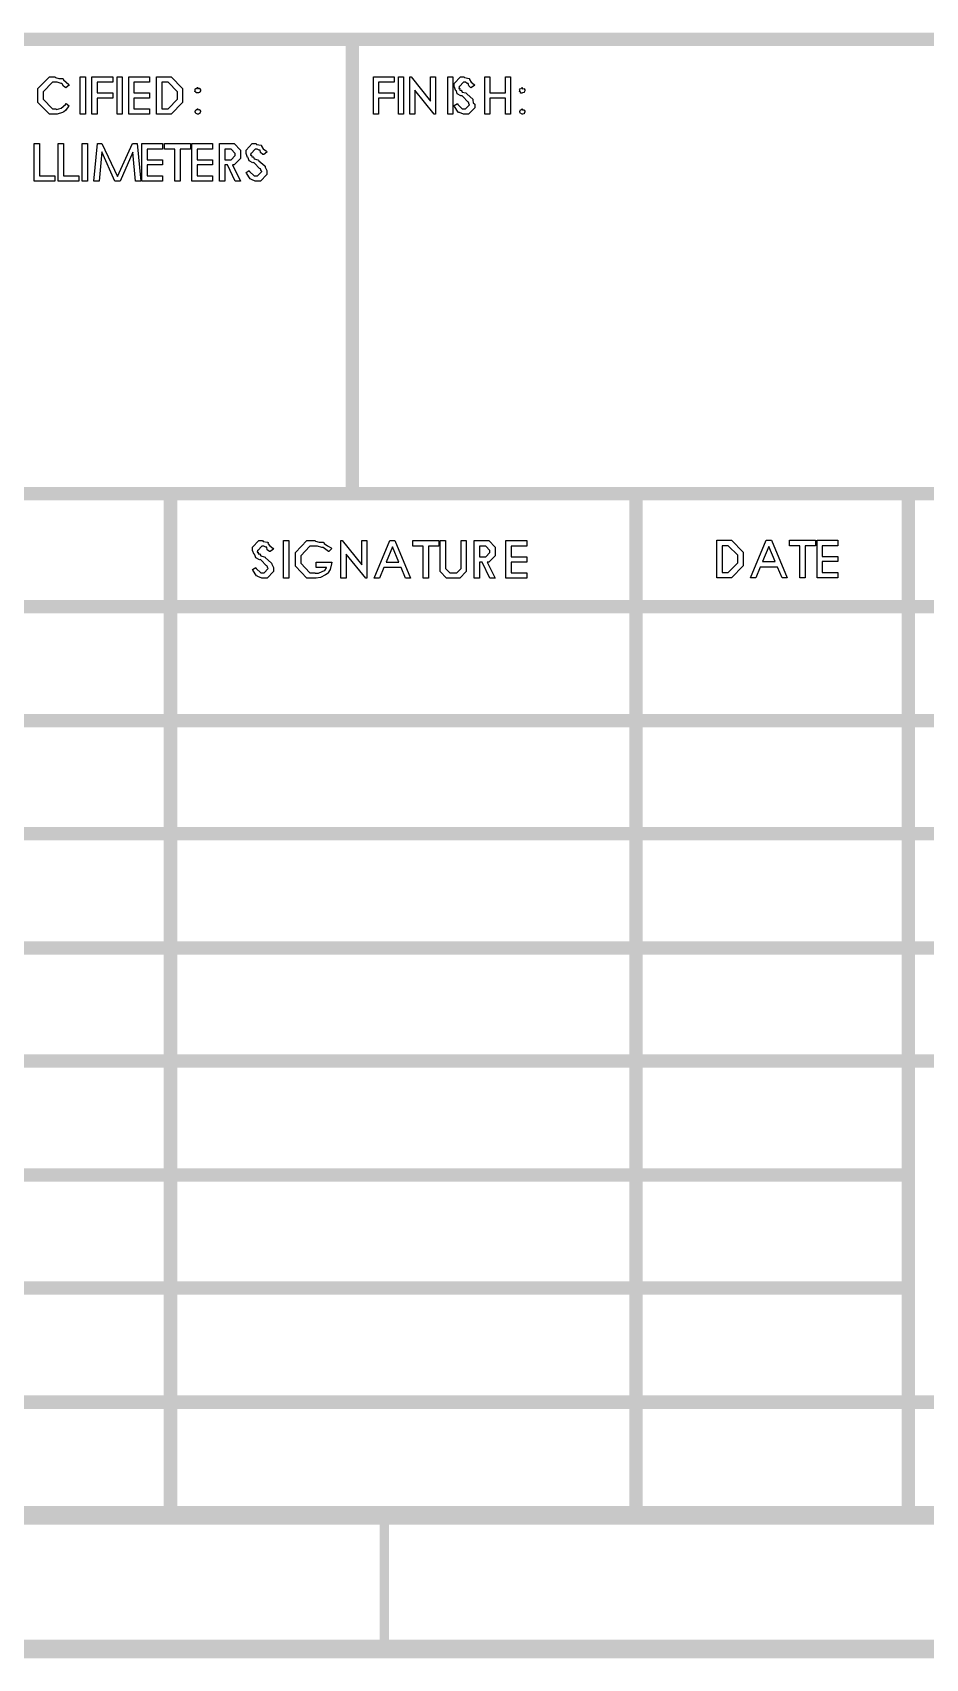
# Model space of a CAD drawing. Extents: x 0.6 to 16.4, y 0.2 to 11.5.
# Drawn here: x 9.913 to 11.229, y 0.182 to 2.578 of the extents above; entities that cross this region are included whole.
import ezdxf

# ---------------------------------------------------------------- set-up
doc = ezdxf.new("R2010")
doc.units = 0
doc.layers.get('0').update_dxf_attribs({"linetype": 'CONTINUOUS'})

msp = doc.modelspace()

# ---------------------------------------------------------------- linework, layer by layer
at = {"color": 254}
for points, const_width in [([(9.05414, 2.56803), (16.1417, 2.56803)], 0.019681), ([(10.3847, 1.8986), (10.3847, 2.56803)], 0.019681), ([(16.1417, 1.8986), (9.05414, 1.8986)], 0.019681), ([(10.1166, 1.8986), (10.1166, 0.393067)], 0.019681), ([(10.8028, 1.8986), (10.8028, 0.393067)], 0.019681), ([(11.2042, 0.393067), (11.2042, 1.8986)], 0.019681), ([(12.9444, 1.73193), (9.05414, 1.73193)], 0.019681), ([(12.9444, 1.56392), (9.05414, 1.56392)], 0.019681), ([(12.9444, 1.39725), (9.05414, 1.39725)], 0.019681), ([(12.9444, 1.22917), (9.05414, 1.22917)], 0.019681), ([(11.2042, 1.0625), (9.05414, 1.0625)], 0.019681), ([(11.2042, 1.0625), (16.1417, 1.0625)], 0.019681), ([(11.2042, 0.894422), (9.05414, 0.894422)], 0.019681), ([(11.2042, 0.727756), (9.05414, 0.727756)], 0.019681), ([(9.05414, 0.559733), (16.1417, 0.559733)], 0.019681), ([(16.1417, 0.393067), (0.786133, 0.393067)], 0.027556), ([(10.432, 0.393067), (10.432, 0.195856)], 0.013778), ([(16.3375, 0.195856), (0.590278, 0.195856)], 0.027556)]:
    msp.add_lwpolyline(points, dxfattribs=dict(at, const_width=const_width))
at = {"color": 0}
for points in [[(9.96729, 2.50006), (9.96294, 2.49681), (9.96213, 2.49658), (9.95888, 2.49881), (9.95688, 2.50233), (9.95622, 2.50265), (9.95546, 2.50271), (9.94949, 2.50461), (9.94754, 2.50461), (9.94276, 2.50461), (9.92888, 2.4905), (9.92888, 2.48508), (9.92888, 2.47944), (9.94276, 2.46533), (9.94775, 2.46533), (9.94874, 2.46468), (9.95529, 2.46631), (9.96192, 2.47185), (9.96294, 2.47314), (9.96729, 2.46989), (9.96593, 2.46815), (9.96181, 2.463), (9.95925, 2.4611), (9.95839, 2.46056), (9.95725, 2.45979), (9.94943, 2.45751), (9.94689, 2.45751), (9.93821, 2.45751), (9.92128, 2.47487), (9.92128, 2.48529), (9.92128, 2.49528), (9.93821, 2.51264), (9.94667, 2.51264), (9.94726, 2.51161), (9.95221, 2.51014), (9.95751, 2.50993), (9.95839, 2.50939), (9.95904, 2.50803), (9.96669, 2.50108), (9.96729, 2.50006)], [(9.98351, 2.51264), (9.9911, 2.51264), (9.9911, 2.45751), (9.98351, 2.45751), (9.98351, 2.51264)], [(10.0008, 2.51264), (10.0314, 2.51264), (10.0314, 2.50461), (10.0084, 2.50461), (10.0084, 2.48899), (10.0314, 2.48899), (10.0314, 2.48118), (10.0084, 2.48118), (10.0084, 2.45751), (10.0008, 2.45751), (10.0008, 2.51264)], [(10.0379, 2.51264), (10.0455, 2.51264), (10.0455, 2.45751), (10.0379, 2.45751), (10.0379, 2.51264)], [(10.0552, 2.51264), (10.0858, 2.51264), (10.0858, 2.50461), (10.0628, 2.50461), (10.0628, 2.48899), (10.0858, 2.48899), (10.0858, 2.48118), (10.0628, 2.48118), (10.0628, 2.46533), (10.0858, 2.46533), (10.0858, 2.45751), (10.0552, 2.45751), (10.0552, 2.51264)], [(10.0962, 2.45751), (10.0962, 2.51264), (10.1058, 2.51264), (10.1177, 2.51264), (10.1344, 2.49528), (10.1344, 2.48421), (10.1344, 2.47487), (10.1177, 2.45751), (10.1108, 2.45751), (10.0962, 2.45751)], [(10.1038, 2.46533), (10.108, 2.46533), (10.1132, 2.46533), (10.1268, 2.47944), (10.1268, 2.48443), (10.1268, 2.4905), (10.1132, 2.50461), (10.1064, 2.50461), (10.1038, 2.50461), (10.1038, 2.46533)], [(10.1571, 2.49681), (10.1569, 2.49653), (10.1571, 2.49507), (10.1595, 2.49571), (10.1597, 2.4955), (10.1598, 2.49485), (10.1608, 2.49337), (10.1608, 2.49289), (10.1607, 2.49219), (10.1599, 2.49029), (10.1597, 2.49007), (10.1596, 2.48964), (10.1577, 2.48899), (10.1571, 2.48899), (10.1564, 2.48882), (10.1542, 2.48882), (10.1544, 2.48996), (10.1543, 2.49007), (10.1539, 2.49001), (10.1523, 2.49083), (10.1532, 2.4924), (10.1532, 2.49289), (10.1531, 2.49289), (10.1525, 2.49337), (10.1541, 2.49533), (10.1543, 2.4955), (10.1543, 2.4955), (10.1545, 2.49522), (10.1565, 2.49681), (10.1571, 2.49681)], [(10.4159, 2.51253), (10.4461, 2.51253), (10.4461, 2.5045), (10.4233, 2.5045), (10.4233, 2.48888), (10.4461, 2.48888), (10.4461, 2.48107), (10.4233, 2.48107), (10.4233, 2.45742), (10.4159, 2.45742), (10.4159, 2.51253)], [(10.4525, 2.51253), (10.4599, 2.51253), (10.4599, 2.45742), (10.4525, 2.45742), (10.4525, 2.51253)], [(10.4696, 2.45742), (10.4696, 2.51253), (10.4711, 2.51253), (10.4997, 2.47672), (10.4997, 2.51253), (10.5071, 2.51253), (10.5071, 2.45742), (10.5054, 2.45742), (10.4769, 2.49278), (10.4769, 2.45742), (10.4696, 2.45742)], [(10.5254, 2.51253), (10.5328, 2.51253), (10.5328, 2.45742), (10.5254, 2.45742), (10.5254, 2.51253)], [(10.5349, 2.47021), (10.5397, 2.47304), (10.5399, 2.47163), (10.5467, 2.46522), (10.549, 2.46522), (10.5516, 2.46522), (10.5575, 2.47151), (10.5575, 2.47174), (10.5568, 2.472), (10.556, 2.47515), (10.5557, 2.47542), (10.5547, 2.47569), (10.5475, 2.48367), (10.5464, 2.48454), (10.5447, 2.48438), (10.5393, 2.48736), (10.5381, 2.49175), (10.5379, 2.49214), (10.5372, 2.49219), (10.5349, 2.49821), (10.5349, 2.50017), (10.5349, 2.50299), (10.544, 2.51253), (10.5494, 2.51253), (10.55, 2.51144), (10.5566, 2.51019), (10.5572, 2.50971), (10.5571, 2.50857), (10.5599, 2.50472), (10.5643, 2.50136), (10.5651, 2.50017), (10.5605, 2.49669), (10.5595, 2.49658), (10.5561, 2.49924), (10.5554, 2.50276), (10.5551, 2.50299), (10.5541, 2.50293), (10.5512, 2.5045), (10.5503, 2.5045), (10.5483, 2.5045), (10.5425, 2.49821), (10.5425, 2.49864), (10.5421, 2.49794), (10.5417, 2.49544), (10.5431, 2.49571), (10.5431, 2.49561), (10.5428, 2.49511), (10.543, 2.49289), (10.5454, 2.49289), (10.5457, 2.49257), (10.5455, 2.4924), (10.5467, 2.49013), (10.5519, 2.48882), (10.5529, 2.48822), (10.5537, 2.48714), (10.562, 2.47976), (10.5624, 2.47911), (10.562, 2.47825), (10.5627, 2.47439), (10.5651, 2.47228), (10.5651, 2.47151), (10.5651, 2.46696), (10.5559, 2.45742), (10.5505, 2.45742), (10.5483, 2.45742), (10.5425, 2.45979), (10.5418, 2.46024), (10.5406, 2.4605), (10.5354, 2.46907), (10.5349, 2.47021)], [(10.5801, 2.51253), (10.5875, 2.51253), (10.5875, 2.48888), (10.6102, 2.48888), (10.6102, 2.51253), (10.6176, 2.51253), (10.6176, 2.45742), (10.6102, 2.45742), (10.6102, 2.48107), (10.5875, 2.48107), (10.5875, 2.45742), (10.5801, 2.45742), (10.5801, 2.51253)], [(10.6353, 2.49669), (10.6351, 2.49642), (10.6352, 2.49496), (10.6377, 2.49561), (10.6379, 2.49539), (10.638, 2.49474), (10.639, 2.49328), (10.639, 2.49278), (10.6389, 2.49208), (10.6381, 2.49018), (10.6379, 2.48996), (10.6378, 2.48953), (10.6359, 2.48888), (10.6353, 2.48888), (10.6346, 2.48872), (10.6324, 2.48872), (10.6328, 2.48986), (10.6327, 2.48996), (10.6323, 2.4899), (10.6308, 2.49072), (10.6316, 2.49229), (10.6316, 2.49278), (10.6315, 2.49278), (10.6309, 2.49328), (10.6325, 2.49522), (10.6327, 2.49539), (10.6327, 2.49539), (10.6328, 2.49511), (10.6347, 2.49669), (10.6353, 2.49669)], [(10.1571, 2.46533), (10.157, 2.46522), (10.1571, 2.46403), (10.1595, 2.46425), (10.1597, 2.46403), (10.1598, 2.46338), (10.1608, 2.46192), (10.1608, 2.46143), (10.1607, 2.46089), (10.1599, 2.45882), (10.1597, 2.45861), (10.1595, 2.45833), (10.1577, 2.45751), (10.1571, 2.45751), (10.1564, 2.45751), (10.1545, 2.45844), (10.1543, 2.45861), (10.1539, 2.45865), (10.1532, 2.46078), (10.1532, 2.46143), (10.1532, 2.46143), (10.1541, 2.46386), (10.1543, 2.46403), (10.1543, 2.46403), (10.1545, 2.46419), (10.1565, 2.46533), (10.1571, 2.46533)], [(10.6353, 2.46522), (10.6351, 2.46511), (10.6352, 2.46392), (10.6377, 2.46414), (10.6379, 2.46392), (10.6381, 2.46326), (10.639, 2.46181), (10.639, 2.46132), (10.6389, 2.46078), (10.6381, 2.45871), (10.6379, 2.4585), (10.6377, 2.45822), (10.6359, 2.45742), (10.6353, 2.45742), (10.6347, 2.45742), (10.6329, 2.45833), (10.6327, 2.4585), (10.6323, 2.45856), (10.6316, 2.46067), (10.6316, 2.46132), (10.6316, 2.46132), (10.6325, 2.46376), (10.6327, 2.46392), (10.6327, 2.46392), (10.6328, 2.46408), (10.6347, 2.46522), (10.6353, 2.46522)], [(9.91558, 2.41417), (9.92339, 2.41417), (9.92339, 2.36686), (9.94618, 2.36686), (9.94618, 2.35906), (9.91558, 2.35906), (9.91558, 2.41417)], [(9.95101, 2.41417), (9.95882, 2.41417), (9.95882, 2.36686), (9.98161, 2.36686), (9.98161, 2.35906), (9.95101, 2.35906), (9.95101, 2.41417)], [(9.98643, 2.41417), (9.99425, 2.41417), (9.99425, 2.35906), (9.98643, 2.35906), (9.98643, 2.41417)], [(10.0038, 2.35906), (10.0092, 2.41417), (10.0155, 2.41417), (10.0383, 2.36556), (10.0608, 2.41417), (10.0675, 2.41417), (10.0727, 2.35906), (10.0652, 2.35906), (10.0612, 2.40158), (10.0424, 2.35906), (10.0346, 2.35906), (10.0153, 2.40224), (10.0116, 2.35906), (10.0038, 2.35906)], [(10.0742, 2.41417), (10.1048, 2.41417), (10.1048, 2.40614), (10.082, 2.40614), (10.082, 2.39051), (10.1048, 2.39051), (10.1048, 2.38271), (10.082, 2.38271), (10.082, 2.36686), (10.1048, 2.36686), (10.1048, 2.35906), (10.0742, 2.35906), (10.0742, 2.41417)], [(10.1077, 2.40614), (10.1077, 2.41417), (10.1459, 2.41417), (10.1459, 2.40614), (10.1307, 2.40614), (10.1307, 2.35906), (10.1231, 2.35906), (10.1231, 2.40614), (10.1077, 2.40614)], [(10.1479, 2.41417), (10.1785, 2.41417), (10.1785, 2.40614), (10.1558, 2.40614), (10.1558, 2.39051), (10.1785, 2.39051), (10.1785, 2.38271), (10.1558, 2.38271), (10.1558, 2.36686), (10.1785, 2.36686), (10.1785, 2.35906), (10.1479, 2.35906), (10.1479, 2.41417)], [(10.189, 2.41417), (10.1988, 2.41417), (10.2105, 2.41417), (10.2196, 2.40462), (10.2196, 2.39854), (10.2196, 2.39204), (10.2105, 2.38271), (10.2081, 2.38271), (10.2196, 2.35906), (10.212, 2.35906), (10.2005, 2.38271), (10.1968, 2.38271), (10.1968, 2.35906), (10.189, 2.35906), (10.189, 2.41417)], [(10.1968, 2.40614), (10.1968, 2.39051), (10.2029, 2.39031), (10.2059, 2.39031), (10.212, 2.3966), (10.212, 2.39854), (10.212, 2.39985), (10.2059, 2.40614), (10.2031, 2.40614), (10.1968, 2.40614)], [(10.228, 2.37185), (10.2328, 2.37468), (10.233, 2.37326), (10.24, 2.36686), (10.2423, 2.36686), (10.2449, 2.36686), (10.251, 2.37315), (10.251, 2.37337), (10.2502, 2.37364), (10.2493, 2.37679), (10.249, 2.37706), (10.248, 2.37733), (10.2406, 2.38531), (10.2395, 2.38618), (10.2378, 2.38601), (10.2325, 2.389), (10.2313, 2.39339), (10.231, 2.39378), (10.2303, 2.39382), (10.228, 2.39985), (10.228, 2.40181), (10.228, 2.40462), (10.2371, 2.41417), (10.2427, 2.41417), (10.2434, 2.41308), (10.2501, 2.41183), (10.2508, 2.41135), (10.2507, 2.41021), (10.2534, 2.40636), (10.2579, 2.403), (10.2586, 2.40181), (10.254, 2.39833), (10.2529, 2.39822), (10.2494, 2.40088), (10.2487, 2.4044), (10.2484, 2.40462), (10.2474, 2.40457), (10.2445, 2.40614), (10.2436, 2.40614), (10.2416, 2.40614), (10.2356, 2.39985), (10.2356, 2.40028), (10.2352, 2.39958), (10.2347, 2.39708), (10.2362, 2.39735), (10.2362, 2.39725), (10.2359, 2.39675), (10.2363, 2.39453), (10.2387, 2.39453), (10.239, 2.39421), (10.2388, 2.39404), (10.24, 2.39176), (10.2452, 2.39046), (10.2462, 2.38986), (10.247, 2.38878), (10.2555, 2.3814), (10.256, 2.38075), (10.2563, 2.3795), (10.2586, 2.37478), (10.2586, 2.37315), (10.2586, 2.3686), (10.2495, 2.35906), (10.2438, 2.35906), (10.2416, 2.35906), (10.2358, 2.36143), (10.2351, 2.36187), (10.2339, 2.36214), (10.2285, 2.37071), (10.228, 2.37185)], [(10.2376, 1.78683), (10.2424, 1.78965), (10.2427, 1.78825), (10.2496, 1.78185), (10.252, 1.78185), (10.2546, 1.78185), (10.2606, 1.78814), (10.2606, 1.78836), (10.2599, 1.78863), (10.259, 1.79178), (10.2587, 1.79204), (10.2577, 1.79232), (10.2504, 1.80029), (10.2493, 1.80117), (10.2477, 1.801), (10.2422, 1.80399), (10.2409, 1.80838), (10.2407, 1.80875), (10.2399, 1.80881), (10.2376, 1.81483), (10.2376, 1.81679), (10.2376, 1.81961), (10.247, 1.82915), (10.2524, 1.82915), (10.253, 1.82807), (10.2598, 1.82682), (10.2604, 1.82633), (10.2603, 1.82519), (10.2631, 1.82135), (10.2675, 1.81799), (10.2682, 1.81679), (10.2637, 1.81332), (10.2626, 1.81321), (10.2591, 1.81586), (10.2584, 1.81939), (10.258, 1.81961), (10.2571, 1.81956), (10.2542, 1.82113), (10.2533, 1.82113), (10.2513, 1.82113), (10.2452, 1.81483), (10.2452, 1.81526), (10.2448, 1.81456), (10.2444, 1.81207), (10.2458, 1.81233), (10.2459, 1.81222), (10.2456, 1.81174), (10.246, 1.80951), (10.2484, 1.80951), (10.2487, 1.80919), (10.2485, 1.80903), (10.2496, 1.80675), (10.2548, 1.80544), (10.2559, 1.80485), (10.2567, 1.80376), (10.2652, 1.79639), (10.2656, 1.79574), (10.266, 1.79449), (10.2682, 1.78976), (10.2682, 1.78814), (10.2682, 1.78358), (10.2591, 1.77403), (10.2535, 1.77403), (10.2513, 1.77403), (10.2454, 1.77642), (10.2448, 1.77686), (10.2435, 1.77713), (10.2382, 1.78569), (10.2376, 1.78683)], [(10.2834, 1.82915), (10.2912, 1.82915), (10.2912, 1.77403), (10.2834, 1.77403), (10.2834, 1.82915)], [(10.3545, 1.81743), (10.3502, 1.81332), (10.3494, 1.81304), (10.3417, 1.81885), (10.3409, 1.81917), (10.3395, 1.81922), (10.3332, 1.82113), (10.3311, 1.82113), (10.3222, 1.82113), (10.3085, 1.80701), (10.3085, 1.80181), (10.3085, 1.79596), (10.3222, 1.78185), (10.3294, 1.78185), (10.3298, 1.78119), (10.3347, 1.78142), (10.3403, 1.78369), (10.3411, 1.78401), (10.3412, 1.78396), (10.3441, 1.78537), (10.3466, 1.78911), (10.3467, 1.78965), (10.3315, 1.78965), (10.3315, 1.79769), (10.3545, 1.79769), (10.354, 1.79508), (10.3519, 1.78674), (10.3485, 1.78142), (10.3474, 1.78033), (10.3452, 1.77875), (10.3378, 1.77485), (10.3313, 1.77403), (10.3292, 1.77403), (10.3177, 1.77403), (10.3007, 1.79139), (10.3007, 1.8016), (10.3007, 1.81179), (10.3177, 1.82915), (10.33, 1.82915), (10.3303, 1.82824), (10.3355, 1.82676), (10.3418, 1.82682), (10.3428, 1.82633), (10.3432, 1.82497), (10.3478, 1.8214), (10.3536, 1.81847), (10.3545, 1.81743)], [(10.3677, 1.77403), (10.3677, 1.82915), (10.3694, 1.82915), (10.3985, 1.79335), (10.3985, 1.82915), (10.4061, 1.82915), (10.4061, 1.77403), (10.4043, 1.77403), (10.3755, 1.8094), (10.3755, 1.77403), (10.3677, 1.77403)], [(10.4475, 1.82915), (10.4705, 1.77403), (10.4631, 1.77403), (10.4564, 1.78965), (10.431, 1.78965), (10.4245, 1.77403), (10.4169, 1.77403), (10.4399, 1.82915), (10.4475, 1.82915)], [(10.4737, 1.82113), (10.4737, 1.82915), (10.5121, 1.82915), (10.5121, 1.82113), (10.4967, 1.82113), (10.4967, 1.77403), (10.4891, 1.77403), (10.4891, 1.82113), (10.4737, 1.82113)], [(10.514, 1.82915), (10.5218, 1.82915), (10.5218, 1.79856), (10.5217, 1.79715), (10.5217, 1.79269), (10.522, 1.79183), (10.522, 1.79161), (10.522, 1.78814), (10.5281, 1.78185), (10.5335, 1.78185), (10.5387, 1.78185), (10.5448, 1.78814), (10.5448, 1.79856), (10.5448, 1.82915), (10.5524, 1.82915), (10.5524, 1.7966), (10.5524, 1.78358), (10.5431, 1.77403), (10.5337, 1.77403), (10.5235, 1.77403), (10.514, 1.78358), (10.514, 1.7966), (10.514, 1.82915)], [(10.5643, 1.82915), (10.5743, 1.82915), (10.5858, 1.82915), (10.5951, 1.81961), (10.5951, 1.81353), (10.5951, 1.80701), (10.5858, 1.79769), (10.5836, 1.79769), (10.5951, 1.77403), (10.5873, 1.77403), (10.5758, 1.79769), (10.5721, 1.79769), (10.5721, 1.77403), (10.5643, 1.77403), (10.5643, 1.82915)], [(10.5721, 1.82113), (10.5721, 1.8055), (10.5782, 1.80528), (10.5812, 1.80528), (10.5873, 1.81158), (10.5873, 1.81353), (10.5873, 1.81483), (10.5812, 1.82113), (10.5784, 1.82113), (10.5721, 1.82113)], [(10.6109, 1.82915), (10.6417, 1.82915), (10.6417, 1.82113), (10.6187, 1.82113), (10.6187, 1.8055), (10.6417, 1.8055), (10.6417, 1.79769), (10.6187, 1.79769), (10.6187, 1.78185), (10.6417, 1.78185), (10.6417, 1.77403), (10.6109, 1.77403), (10.6109, 1.82915)], [(10.9219, 1.77458), (10.9219, 1.82969), (10.9314, 1.82969), (10.9434, 1.82969), (10.9605, 1.81233), (10.9605, 1.80126), (10.9605, 1.79194), (10.9434, 1.77458), (10.9364, 1.77458), (10.9219, 1.77458)], [(10.9295, 1.78239), (10.9336, 1.78239), (10.9388, 1.78239), (10.9527, 1.7965), (10.9527, 1.80149), (10.9527, 1.80757), (10.9388, 1.82167), (10.9321, 1.82167), (10.9295, 1.82167), (10.9295, 1.78239)], [(11.0024, 1.82969), (11.0256, 1.77458), (11.018, 1.77458), (11.0115, 1.79021), (10.9859, 1.79021), (10.9792, 1.77458), (10.9716, 1.77458), (10.9948, 1.82969), (11.0024, 1.82969)], [(11.0288, 1.82167), (11.0288, 1.82969), (11.0674, 1.82969), (11.0674, 1.82167), (11.052, 1.82167), (11.052, 1.77458), (11.0442, 1.77458), (11.0442, 1.82167), (11.0288, 1.82167)], [(11.0696, 1.82969), (11.1004, 1.82969), (11.1004, 1.82167), (11.0772, 1.82167), (11.0772, 1.80604), (11.1004, 1.80604), (11.1004, 1.79824), (11.0772, 1.79824), (11.0772, 1.78239), (11.1004, 1.78239), (11.1004, 1.77458), (11.0696, 1.77458), (11.0696, 1.82969)], [(10.4438, 1.82004), (10.4345, 1.79769), (10.4531, 1.79769), (10.4438, 1.82004)], [(10.9987, 1.82058), (10.9892, 1.79824), (11.008, 1.79824), (10.9987, 1.82058)]]:
    msp.add_lwpolyline(points, close=True, dxfattribs=at)

doc.saveas('drawing.dxf')
